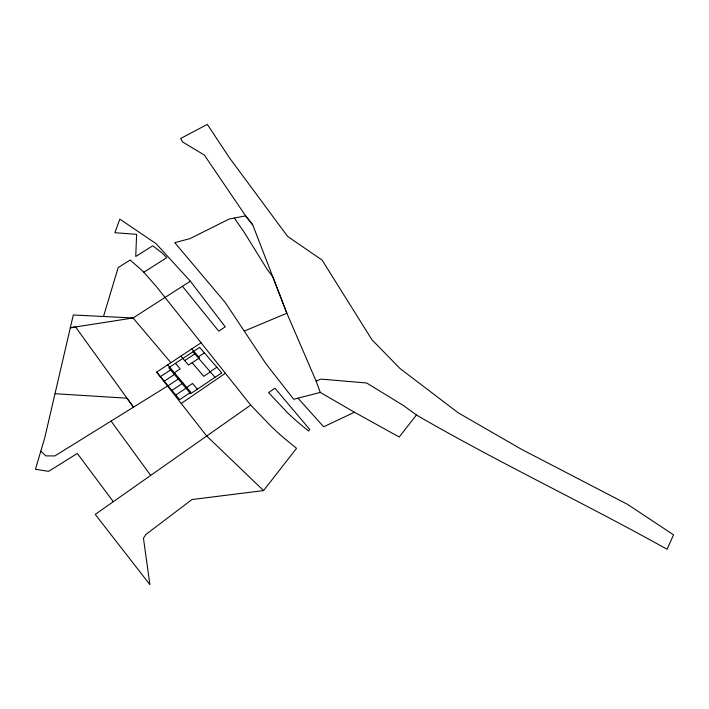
<?xml version="1.0" encoding="UTF-8"?>
<svg xmlns="http://www.w3.org/2000/svg" width="709" height="709" viewBox="0 0 709 709"><rect width="100%" height="100%" fill="white"/><g stroke="black" fill="none" stroke-linecap="round" stroke-linejoin="round"><path stroke-width="1.06" d="M113.298 501.671L77.316 453.468L48.593 471.361L35.45 469.278L44.702 438.029L73.293 314.982L133.062 317.978L190.358 281.207L225.24 326.849L218.718 331.147L182.426 286.294M103.505 316.498L118.181 267.559L130.164 260.008L143.289 271.591L156.538 286.791L250.702 405.087L270.971 426.189A305.092 245.81 6 0 0 284.557 438.561L296.548 448.301L263.553 490.575L191.935 499.553L145.965 534.4L143.448 538.184L149.883 584.624L95.245 514.397L250.702 405.087M244.392 331.041L286.861 313.236L252.741 224.859L245.642 215.864L204.325 155.041L182.709 142.057L180.653 138.485L207.347 124.376L229.122 157.345L287.597 236.407L322.099 260.097L371.933 339.717L400.106 368.591L458.174 412.78L521.221 449.16L627.633 504.418L673.55 534.834L667.072 549.271C584.287 503.071 498.445 462.578 416.431 415.004L399.202 437.01L354.42 412.221L320.273 392.414L316.134 381.15L286.861 313.236L272.77 276.785L267.133 269.305L244.437 232.658L234.351 218.044L229.175 219.046L189.932 238.641L174.76 242.655L225.285 302.566L266.141 364.036L293.721 399.273L320.273 392.414M181.22 403.483L225.373 373.244M171.924 390.402L183.028 383.002M185.793 388L192.556 383.489L197.368 389.17M210.165 371.72L216.848 367.253M175.788 395.028L186.91 387.601M210.351 371.933L203.758 376.328L192.112 362.733M168.077 385.793L179.173 378.42M173.457 373.359L180.183 368.902L175.46 363.327M204.369 352.869L197.722 357.274L192.972 351.761M164.258 381.203L175.327 373.865M263.553 490.575L206.603 435.902L156.654 372.101L201.09 342.784M160.447 376.639L171.507 369.327M184.695 360.597L195.622 353.374M143.838 272.238L166.81 257.677L162.148 253.016L152.745 245.784L135.738 256.49L136.624 234.324L114.893 232.729L119.821 219.116L156.104 243.692L190.358 281.207M167.554 386.024L54.903 455.914L45.872 455.905L40.838 451.154M354.42 412.221L323.65 426.8L297.984 398.174M316.134 381.15L320.787 379.093L366.686 382.993L403.82 405.761L416.431 415.004M234.351 218.044L245.642 215.864L252.741 224.85M55.125 393.717L127.008 398.201L133.478 407.161L75.553 326.955L70.351 327.762L133.062 317.978L170.896 362.698M191.785 348.917L199.486 357.841L188.541 365.1L180.866 356.122M198.68 358.382L215.013 377.339M167.696 364.807L190.801 392.219L179.669 399.681L156.654 372.101M111.056 421.066L150.636 475.358M309.691 429.415L308.672 431.019L302.823 426.339A285.683 229.84 6 0 1 287.499 412.753L268.543 392.618L274.924 388.169L309.691 429.415M221.695 372.854L190.597 393.708L168.742 367.767L199.61 347.375L221.695 372.854"/></g></svg>
